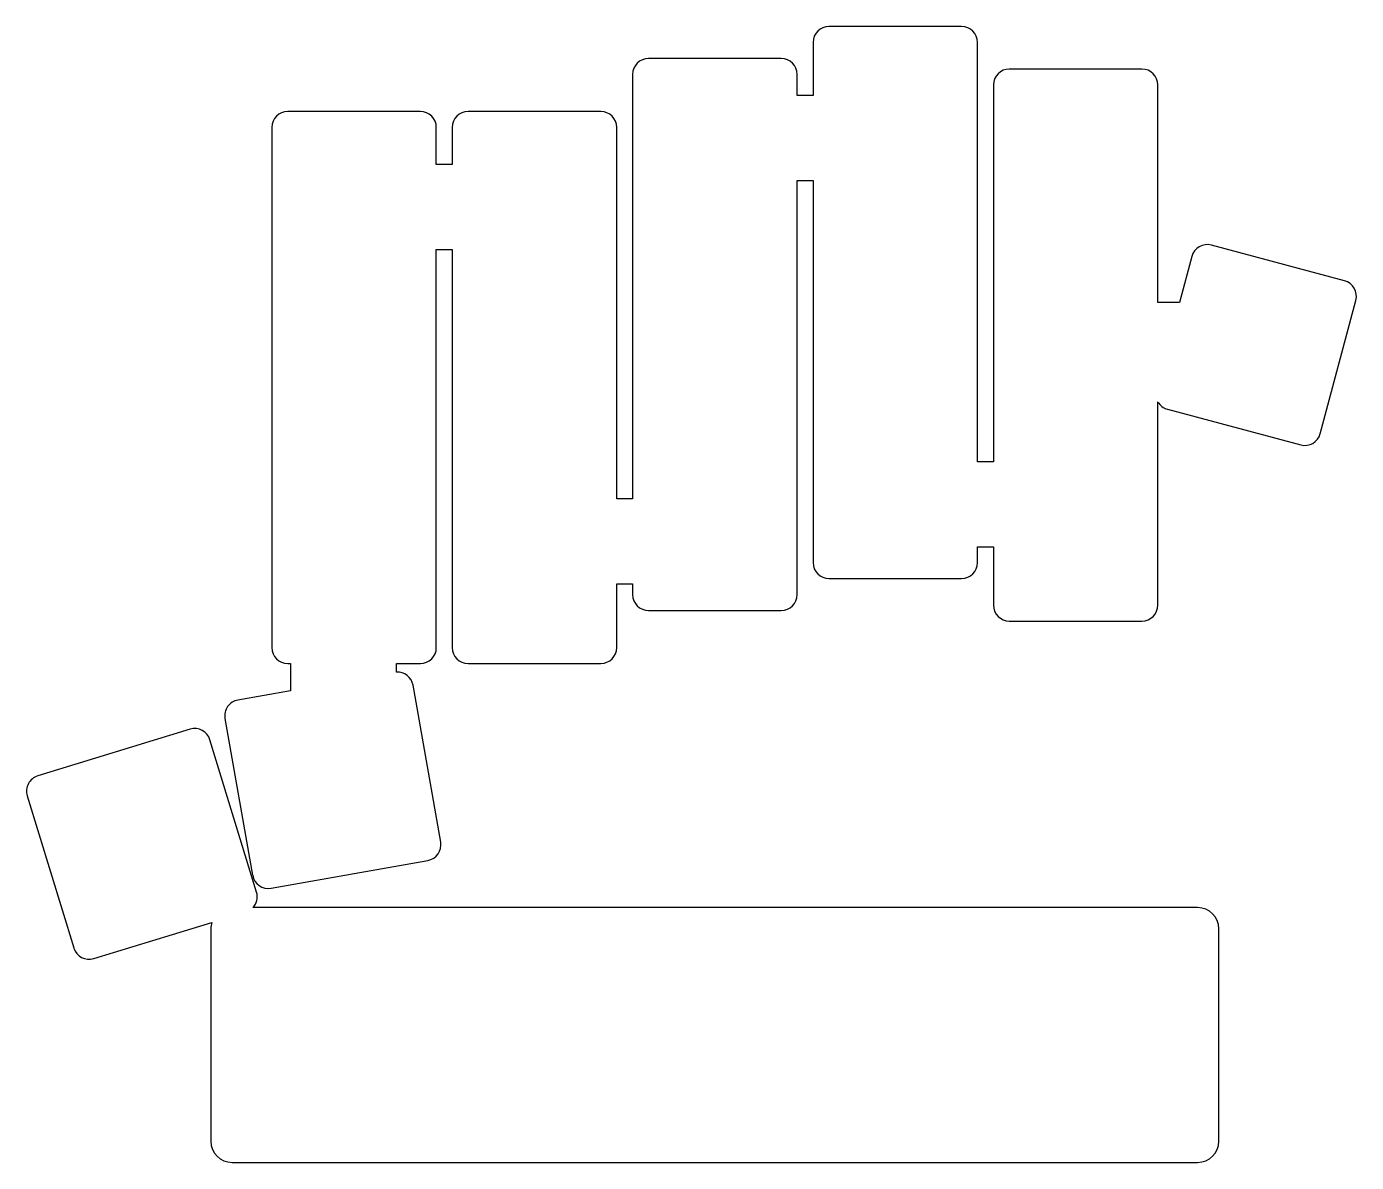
# Model space of a CAD drawing. Header units: millimetres. Extents: x -31 to 94, y -58 to 49.
import ezdxf

# ---------------------------------------------------------------- set-up
doc = ezdxf.new("R2010")
doc.units = ezdxf.units.MM

msp = doc.modelspace()

# ---------------------------------------------------------------- linework, layer by layer
for p, q in [((57.25, 49), (44.75, 49)), ((43.25, 47.5), (43.25, 42.5)), ((58.75, 8), (58.75, 47.5)), ((40.25, 46), (27.75, 46)), ((26.25, 44.5), (26.25, 4.5)), ((41.75, 42.5), (41.75, 44.5)), ((74.25, 45), (61.75, 45)), ((60.25, 43.5), (60.25, 8)), ((75.75, 23), (75.75, 43.5)), ((43.25, 42.5), (41.75, 42.5)), ((6.25, 41), (-6.25, 41)), ((23.25, 41), (10.75, 41)), ((-7.75, 39.5), (-7.75, -9.5)), ((7.75, 36), (7.75, 39.5)), ((9.25, 39.5), (9.25, 36)), ((24.75, 4.5), (24.75, 39.5)), ((9.25, 36), (7.75, 36)), ((41.75, -4.5), (41.75, 34.5)), ((41.75, 34.5), (43.25, 34.5)), ((43.25, 34.5), (43.25, -1.5)), ((7.75, -9.5), (7.75, 28)), ((7.75, 28), (9.25, 28)), ((9.25, 28), (9.25, -9.5)), ((93.35, 25.05), (80.79, 28.41)), ((78.95, 27.35), (77.79, 23)), ((77.79, 23), (75.75, 23)), ((91.05, 10.65), (94.41, 23.21)), ((75.75, -5.5), (75.75, 13.64)), ((76.65, 12.95), (89.21, 9.59)), ((60.25, 8), (58.75, 8)), ((26.25, 4.5), (24.75, 4.5)), ((58.75, -1.5), (58.75, 0)), ((58.75, 0), (60.25, 0)), ((60.25, 0), (60.25, -5.5)), ((24.75, -9.5), (24.75, -3.5)), ((24.75, -3.5), (26.25, -3.5)), ((26.25, -3.5), (26.25, -4.5)), ((44.75, -3), (57.25, -3)), ((27.75, -6), (40.25, -6)), ((61.75, -7), (74.25, -7)), ((-6.25, -11), (-6, -11)), ((-6, -11), (-6, -13.57)), ((4, -11), (6.25, -11)), ((4, -11.81), (4, -11)), ((10.75, -11), (23.25, -11)), ((-6, -13.57), (-10.95, -14.44)), ((8.17, -27.82), (5.56, -13.05)), ((-12.17, -16.18), (-9.56, -30.95)), ((-15.46, -17.2), (-29.8, -21.59)), ((-9.2, -32.54), (-13.59, -18.2)), ((-30.8, -23.46), (-26.41, -37.8)), ((-7.82, -32.17), (6.95, -29.56)), ((79.5, -34), (-9.54, -34)), ((-24.54, -38.8), (-13.41, -35.4)), ((-13.5, -36), (-13.5, -56)), ((81.5, -56), (81.5, -36)), ((-11.5, -58), (79.5, -58))]:
    msp.add_line(p, q)
for centre, radius, start, end in [((44.75, 47.5), 1.5, 90, 180), ((57.25, 47.5), 1.5, 0, 90), ((27.75, 44.5), 1.5, 90, 180), ((40.25, 44.5), 1.5, 0, 90), ((61.75, 43.5), 1.5, 90, 180), ((74.25, 43.5), 1.5, 0, 90), ((-6.25, 39.5), 1.5, 90, 180), ((6.25, 39.5), 1.5, 0, 90), ((10.75, 39.5), 1.5, 90, 180), ((23.25, 39.5), 1.5, 0, 90), ((80.4, 26.96), 1.5, 75, 165), ((92.96, 23.6), 1.5, 345, 75), ((77.04, 14.4), 1.5, 210.7464, 255), ((89.6, 11.04), 1.5, 255, 345), ((44.75, -1.5), 1.5, 180, 270), ((57.25, -1.5), 1.5, 270, 360), ((27.75, -4.5), 1.5, 180, 270), ((40.25, -4.5), 1.5, 270, 360), ((61.75, -5.5), 1.5, 180, 270), ((74.25, -5.5), 1.5, 270, 360), ((-6.25, -9.5), 1.5, 180, 270), ((6.25, -9.5), 1.5, 270, 360), ((10.75, -9.5), 1.5, 180, 270), ((23.25, -9.5), 1.5, 270, 360), ((4.08, -13.31), 1.5, 10, 93.1986), ((-10.69, -15.92), 1.5, 100, 190), ((-15.02, -18.63), 1.5, 17, 107), ((-29.37, -23.02), 1.5, 107, 197), ((6.69, -28.08), 1.5, 280, 10), ((-8.08, -30.69), 1.5, 190, 280), ((-10.63, -32.98), 1.5, 317.1302, 17), ((79.5, -36), 2, 0, 90), ((-11.5, -36), 2, 162.4031, 180), ((-24.98, -37.37), 1.5, 197, 287), ((-11.5, -56), 2, 180, 270), ((79.5, -56), 2, 270, 360)]:
    msp.add_arc(centre, radius, start, end)

doc.saveas('drawing.dxf')
